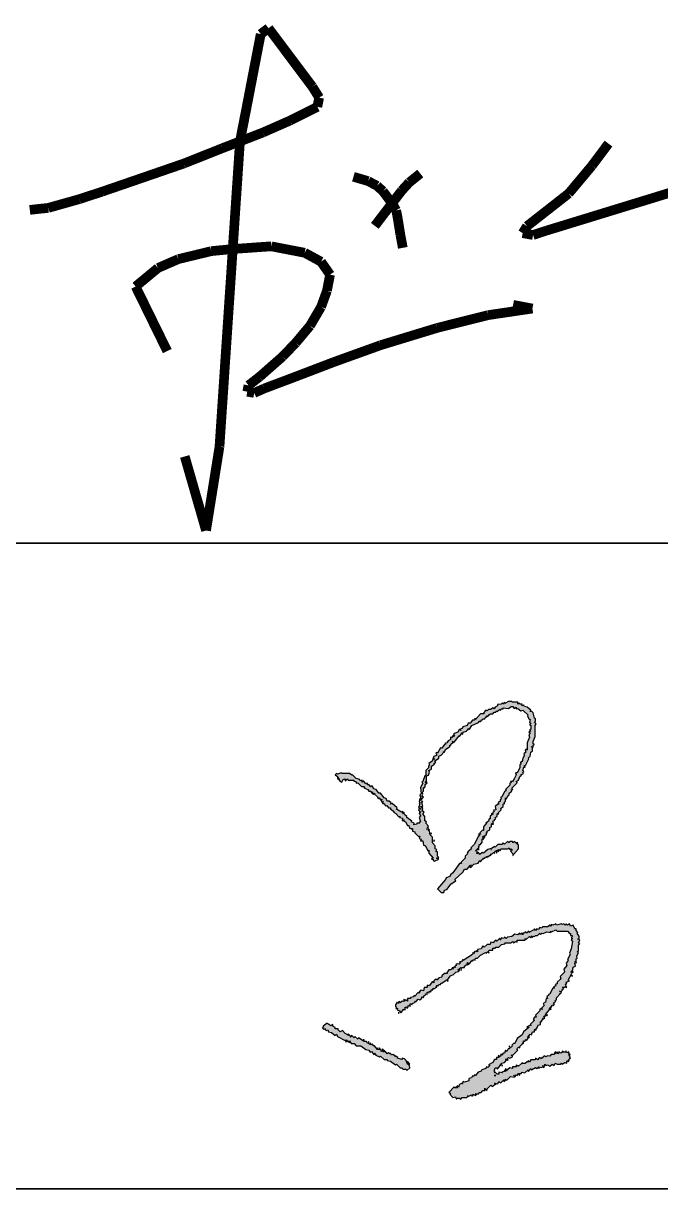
# Model space of a CAD drawing. Header units: millimetres. Extents: x 708158 to 1984082, y -168213 to -53.
# Drawn here: x 955989 to 956879, y -91950 to -90325 of the extents above; entities that cross this region are included whole.
import ezdxf

# ---------------------------------------------------------------- set-up
doc = ezdxf.new("R2010")
doc.units = ezdxf.units.MM
doc.header["$LTSCALE"] = 1000
doc.layers.get('0').update_dxf_attribs({"color": 8})
doc.layers.add('A-PUB_TITLE SIGNATURE', color=7, linetype='Continuous')
doc.layers.add('PUB_TEXT', color=7, linetype='Continuous')
doc.layers.add('图框', color=4, linetype='Continuous', lineweight=35)

# ---------------------------------------------------------------- blocks, each defined once
blk = doc.blocks.new('A$C59021D72')
at = {"linetype": 'Continuous'}
for points in [[(1012, 447.9), (1012, 449), (1012.6, 448.5), (1013.1, 450.2), (1015.4, 451.9), (1014.3, 452.4), (1016, 451.9), (1020.6, 457.6), (1021.1, 457), (1023, 459.8), (1022.8, 459.9), (1023.4, 460.4), (1023, 459.8), (1024, 459.3), (1024.5, 461), (1027.4, 462.1), (1028, 463.3), (1029.1, 463.3), (1029.1, 464.4), (1030.3, 463.8), (1032.5, 467.3), (1038.8, 470.1), (1039.9, 471.8), (1040.5, 470.7), (1041.7, 473), (1042.2, 472.4), (1042.8, 473.5), (1044.5, 473.5), (1045.6, 475.3), (1046.2, 474.7), (1046.2, 476.4), (1047.4, 475.8), (1048.5, 477.5), (1049.1, 477), (1049.6, 478.1), (1051.9, 478.1), (1053.1, 479.8), (1054.8, 479.8), (1055.3, 481), (1055.9, 480.4), (1058.2, 482.1), (1059.3, 481.5), (1059.9, 482.7), (1061.6, 482.7), (1061.6, 483.8), (1066.7, 483.2), (1069, 484.9), (1070.7, 484.9), (1071.9, 483.2), (1073.6, 484.4), (1073.6, 482.7), (1075.3, 483.2), (1078.2, 481), (1079.9, 481.5), (1085, 477), (1084.4, 476.4), (1085.6, 473.5), (1086.7, 473), (1086.1, 470.1), (1087.3, 469.6), (1086.1, 467.8), (1087.3, 467.3), (1087.3, 463.8), (1086.1, 463.3), (1087.3, 462.1), (1085.6, 461.6), (1086.7, 460.4), (1085.6, 458.7), (1086.1, 456.4), (1083.9, 451.3), (1083.9, 444.5), (1083.3, 445.6), (1082.1, 444.5), (1082.7, 442.7), (1081, 441), (1081.6, 439.9), (1079.9, 437), (1079.3, 433.6), (1078.7, 434.2), (1077.6, 433.1), (1078.2, 431.3), (1077, 430.8), (1077, 427.9), (1074.7, 423.4), (1073, 423.4), (1073.6, 421.6), (1071.9, 417.7), (1070.2, 415.4), (1068.5, 415.4), (1069, 414.2), (1067.9, 413.7), (1067.9, 412), (1063.9, 408), (1064.5, 406.8), (1062.8, 405.7), (1060.5, 401.1), (1059.3, 400.6), (1059.9, 398.8), (1058.8, 398.3), (1058.8, 396.6), (1057.1, 396), (1057.6, 394.3), (1056.5, 394.3), (1054.2, 392), (1054.8, 389.1), (1052.5, 388.6), (1053.1, 387.4), (1051.9, 386.9), (1051.9, 384.6), (1050.8, 385.7), (1050.8, 384), (1049.6, 383.4), (1049.6, 380.6), (1048.5, 380.6), (1047.9, 378.3), (1045.6, 376.6), (1046.2, 375.5), (1045.1, 375.5), (1043.4, 373.2), (1043.4, 369.8), (1042.8, 370.3), (1039.9, 367.5), (1040.5, 366.3), (1038.8, 366.3), (1039.9, 365.2), (1038.2, 364.1), (1034.8, 357.2), (1031.4, 353.8), (1032, 352.7), (1029.1, 350.4), (1028, 348.7), (1028.5, 348.1), (1026.3, 345.8), (1026.3, 344.1), (1022.3, 340.1), (1022.8, 339), (1021.1, 339), (1014.9, 330.4), (1012.6, 328.7), (1012, 327), (1008.6, 325.8), (1008, 324.1), (1000.6, 315.6), (1004, 312.2), (1006.3, 312.2), (1006.9, 314.4), (1009.2, 315), (1013.1, 320.1), (1017.7, 323), (1016.6, 324.1), (1024, 331), (1025.7, 333.8), (1028, 333.8), (1030.8, 337.3), (1032, 337.8), (1030.3, 336.1), (1031.4, 335.5), (1034.2, 338.4), (1038.2, 339.5), (1039.9, 341.8), (1040.5, 340.7), (1041.7, 342.4), (1043.4, 343), (1042.8, 344.1), (1044.5, 344.1), (1045.6, 345.2), (1046.8, 344.7), (1046.8, 345.8), (1047.4, 345.2), (1049.1, 346.9), (1050.2, 346.4), (1050.2, 348.1), (1050.8, 347.5), (1052.5, 349.2), (1053.6, 348.7), (1054.2, 350.4), (1057.6, 352.1), (1058.8, 350.9), (1059.3, 352.7), (1066.2, 352.7), (1067.3, 353.8), (1067.9, 352.1), (1069, 352.7), (1070.2, 351.5), (1069, 351.5), (1068.5, 350.4), (1071.3, 347.5), (1075.9, 352.7), (1075.9, 356.1), (1071.9, 359.5), (1070.7, 358.4), (1070.2, 359.5), (1067.9, 359.5), (1067.3, 358.4), (1065.6, 359.5), (1062.8, 357.2), (1061.6, 358.4), (1060.5, 356.6), (1056.5, 356.6), (1054.2, 354.4), (1053.6, 354.9), (1051.3, 353.2), (1047.4, 352.1), (1043.4, 348.7), (1042.2, 349.2), (1039.9, 347.5), (1038.8, 349.2), (1037.1, 348.1), (1037.7, 350.4), (1036, 350.9), (1039.4, 354.4), (1038.2, 354.9), (1039.4, 354.9), (1039.4, 356.6), (1040.5, 356.6), (1042.2, 358.9), (1042.2, 361.8), (1044.5, 363.5), (1044.1, 364.2), (1043.7, 364.5), (1042.2, 363.5), (1043.4, 364.6), (1043.7, 364.5), (1043.9, 364.6), (1044.1, 364.2), (1044.5, 364.1), (1045.1, 365.8), (1046.2, 365.8), (1046.2, 368), (1046.8, 367.5), (1046.8, 369.2), (1049.1, 370.3), (1049.1, 372.6), (1050.8, 373.2), (1050.8, 376), (1052.5, 377.2), (1051.9, 378.3), (1053.6, 378.9), (1053.6, 380), (1054.8, 380.6), (1054.2, 381.7), (1055.9, 382.9), (1055.9, 385.2), (1057.6, 385.2), (1057.1, 386.3), (1059.9, 389.1), (1059.3, 390.3), (1061.6, 392), (1061.6, 394.3), (1063.3, 394.8), (1062.2, 395.4), (1063.9, 397.1), (1063.9, 400), (1064.5, 398.8), (1066.2, 402.3), (1067.3, 402.8), (1067.3, 404.5), (1069.6, 406.3), (1069, 407.4), (1070.7, 408), (1069.6, 409.1), (1074.2, 413.7), (1074.7, 414.8), (1073.6, 415.4), (1075.9, 416.5), (1077, 419.9), (1078.7, 421.1), (1078.2, 421.6), (1080.4, 422.8), (1079.9, 423.9), (1081, 424.5), (1079.9, 425.6), (1081, 428.5), (1082.1, 428.5), (1081, 429.6), (1082.7, 430.8), (1085.6, 436.5), (1085, 437), (1086.7, 438.8), (1087.3, 442.7), (1089, 443.9), (1089, 446.7), (1087.8, 447.9), (1089.6, 447.3), (1089.6, 449), (1090.7, 449.6), (1089.6, 450.2), (1089.6, 452.4), (1091.3, 457), (1091.3, 467.3), (1092.4, 469), (1090.7, 470.7), (1091.8, 471.3), (1091.8, 473.5), (1090.7, 474.1), (1089.6, 479.2), (1088.4, 480.4), (1086.7, 480.4), (1087.3, 481.5), (1083.9, 484.4), (1081.6, 484.9), (1081, 486.1), (1079.3, 485.5), (1079.3, 487.2), (1077, 487.2), (1076.4, 488.4), (1075.3, 487.2), (1075.3, 488.9), (1070.2, 488.9), (1069.6, 489.5), (1066.7, 489.5), (1063.3, 487.8), (1062.8, 488.9), (1061.6, 487.2), (1061, 488.4), (1059.9, 487.2), (1056.5, 486.7), (1056.5, 485.5), (1054.2, 484.4), (1053.1, 482.7), (1051.9, 483.8), (1050.2, 482.1), (1047.9, 482.1), (1046.8, 481), (1045.6, 481.5), (1043.4, 479.2), (1043.9, 478.1), (1040.5, 478.1), (1036, 473), (1035.4, 474.1), (1034.8, 472.4), (1033.1, 472.4), (1030.8, 469.6), (1029.1, 469.6), (1028, 467.3), (1024, 466.1), (1023.4, 464.4), (1021.7, 463.8), (1022.3, 462.7), (1021.1, 463.8), (1019.4, 461), (1016, 459.9), (1015.4, 459.3), (1016.6, 458.1), (1015.4, 458.1), (1014.9, 457.6), (1013.7, 455.9), (1012.6, 456.4), (1012.6, 454.2), (1010.3, 453), (1009.2, 451.3), (1007.4, 450.7), (1008, 449.6), (1006.9, 449.6), (1004.6, 446.2), (1003.4, 446.7), (1000.6, 441.6), (999.5, 442.2), (998.9, 441.6), (1000, 439.9), (996.6, 438.2), (997.7, 435.9), (996.6, 437), (995.5, 434.2), (992.6, 431.9), (993.2, 430.8), (992, 429.6), (992, 427.9), (989.8, 425.6), (989.8, 421.6), (988.6, 420.5), (986.9, 415.4), (985.8, 414.8), (986.9, 413.7), (984.6, 409.7), (985.2, 404), (984.1, 402.8), (985.2, 398.3), (987.5, 400.6), (985.8, 401.7), (986.9, 403.4), (986.3, 405.1), (987.5, 406.3), (987.5, 409.7), (988.1, 409.1), (989.2, 410.2), (989.2, 412.5), (990.9, 414.2), (990.3, 415.4), (989.2, 414.2), (990.3, 415.9), (990.3, 420.5), (992, 421.1), (993.2, 423.9), (992.6, 425.6), (994.9, 426.8), (994.9, 429.6), (997.7, 431.3), (997.2, 431.9), (998.9, 433.1), (997.7, 434.2), (1001.7, 437), (1001.7, 438.8), (1004, 439.9), (1006.3, 442.7), (1005.7, 443.3), (1006.9, 442.7), (1008, 445)], [(984.1, 364.6), (983.5, 362.3), (985.2, 361.8), (984.6, 360.1), (986.9, 360.1), (987.5, 356.1), (989.2, 355.5), (991.5, 350.9), (992.6, 351.5), (992.6, 348.7), (996.6, 344.1), (996.6, 341.8), (997.7, 341.2), (1001.7, 343), (999.5, 344.1), (1001.7, 344.7), (1000.6, 345.8), (1000.6, 349.8), (998.9, 350.4), (1000, 352.1), (998.3, 352.7), (998.3, 355.5), (996, 358.4), (996, 363.5), (993.8, 365.8), (993.2, 369.2), (992, 369.8), (992, 371.5), (990.9, 372.6), (992, 373.7), (989.8, 376.6), (990.3, 377.7), (988.6, 378.9), (988.6, 382.9), (986.1, 386.2), (986.9, 390.3), (983.6, 392.8), (982.9, 391.4), (985.2, 389.7), (983.5, 390.3), (982.9, 389.1), (984.6, 386.3), (983.5, 386.3), (984.6, 383.4), (983.5, 381.7), (985, 376.6), (981.2, 376.6), (981.2, 375.5), (978.4, 374.9), (978.9, 376.6), (976.1, 377.7), (976.6, 378.3), (972.1, 381.7), (972.1, 382.9), (969.8, 384.6), (969.2, 386.9), (968.3, 386.4), (968.7, 385.2), (967.6, 387.2), (967, 386.9), (962.4, 389.7), (963, 390.9), (958.4, 394.8), (956.7, 394.3), (957.3, 395.4), (955.5, 397.1), (953.8, 397.1), (952.7, 399.4), (951, 400), (947.6, 404.5), (945.9, 404.5), (943.6, 408), (941.3, 408.5), (939.6, 411.4), (938.4, 410.2), (936.7, 412.5), (935.6, 412), (935, 413.7), (933.9, 413.1), (931.6, 415.9), (930.5, 414.8), (930.5, 416.5), (928.7, 415.9), (928.2, 417.1), (924.8, 418.2), (921.3, 421.6), (920.8, 421.1), (918.5, 422.8), (911.6, 422.8), (911.1, 423.4), (907.6, 422.2), (906.5, 422.8), (905.4, 421.6), (907.6, 419.9), (907.6, 418.2), (908.8, 418.8), (908.1, 418.1), (908.4, 417.7), (909.4, 417.7), (908.8, 417.1), (909.9, 415.4), (911.6, 414.8), (912.8, 417.1), (914.5, 417.7), (914.5, 415.9), (916.8, 417.7), (917.3, 416.5), (923, 416.5), (922.5, 415.9), (924.2, 415.4), (925.3, 413.7), (926.5, 414.2), (929.9, 410.8), (932.2, 410.8), (932.2, 409.3), (932.4, 409.2), (933.3, 409.7), (932.7, 409.1), (935.6, 408), (936.7, 406.3), (938.4, 406.3), (939, 404.5), (940.2, 405.7), (940.2, 404), (940.7, 403.4), (941.9, 404.5), (941.9, 403.4), (944.7, 401.1), (945.3, 399.4), (946.4, 400), (947.6, 398.3), (948.7, 398.8), (948.1, 397.1), (949.3, 396), (949.3, 394.8), (951, 394.8), (952.1, 392.6), (953.3, 393.1), (955, 390.9), (956.7, 390.9), (956.7, 389.7), (960.1, 387.4), (959.5, 386.9), (961.8, 385.7), (964.1, 382.9), (965.8, 382.9), (965.2, 381.7), (969.2, 380.9), (969.2, 378.3), (970.9, 377.7), (972.7, 374.3), (973.8, 374.3), (974.4, 372), (977.2, 372), (977.2, 369.2), (979.5, 368.6), (979.5, 367.5), (982.9, 364.1)], [(1010.3, 231.8), (1012.6, 234.6), (1015.4, 235.8), (1017.7, 238), (1020, 238.6), (1020.6, 239.2), (1019.4, 240.3), (1022.3, 242.6), (1022.8, 241.5), (1023.4, 242.6), (1025.7, 242.6), (1025.7, 243.7), (1028, 245.4), (1028.1, 245.8), (1028, 246), (1028.2, 246.1), (1028.5, 247.2), (1030.3, 246), (1032.5, 248.9), (1033.1, 248.3), (1034.2, 250), (1035.4, 249.4), (1036, 251.1), (1037.7, 251.1), (1040.5, 254), (1045.1, 256.3), (1046.2, 255.7), (1046.8, 256.9), (1047.4, 256.3), (1048.5, 258.6), (1051.9, 258.6), (1051.9, 260.3), (1054.2, 260.3), (1054.8, 261.4), (1057.6, 261.4), (1059.9, 263.7), (1063.3, 264.3), (1063.9, 265.4), (1069, 265.4), (1070.2, 266.5), (1071.3, 265.4), (1073, 266.5), (1074.7, 266), (1074.7, 267.7), (1082.1, 267.7), (1082.1, 269.4), (1083.3, 268.8), (1086.1, 271.1), (1087.3, 270), (1088.4, 271.1), (1089, 270.5), (1089.6, 271.7), (1090.7, 271.1), (1091.8, 272.2), (1093.5, 272.2), (1095.3, 274), (1096.4, 273.4), (1097.5, 274.5), (1098.7, 274), (1102.1, 275.7), (1105.5, 275.1), (1105.5, 276.2), (1106.7, 275.7), (1110.7, 277.4), (1111.8, 276.2), (1121.5, 276.2), (1123.2, 274), (1124.3, 274), (1124.3, 272.2), (1125.5, 272.2), (1126.1, 271.1), (1124.9, 270), (1126.1, 269.4), (1124.9, 268.3), (1126.1, 266.5), (1124.9, 259.7), (1123.2, 255.7), (1123.8, 254.6), (1121.5, 250), (1122.1, 248.9), (1120.3, 246.6), (1120.9, 244.3), (1118.1, 240.9), (1118.6, 238), (1114.6, 234), (1115.2, 231.8), (1111.8, 228.9), (1111.8, 227.2), (1110.1, 226.6), (1110.7, 225.5), (1108.9, 224.9), (1108.4, 223.8), (1109.5, 223.2), (1107.8, 223.2), (1105, 218.1), (1103.8, 217.5), (1103.8, 216.4), (1102.1, 215.8), (1102.7, 213.5), (1101.5, 213.5), (1101, 210.1), (1098.7, 209), (1099.8, 207.2), (1097, 204.4), (1098.1, 203.8), (1095.8, 203.8), (1095.8, 202.1), (1091.8, 198.1), (1092.4, 196.4), (1090.7, 196.4), (1089.6, 194.1), (1090.7, 193.6), (1086.7, 189.6), (1087.1, 188.7), (1087.8, 189), (1087.3, 188.4), (1087.1, 188.7), (1085, 187.9), (1085.6, 186.7), (1080.4, 182.7), (1079.3, 179.9), (1074.7, 176.4), (1072.4, 171.9), (1071.3, 171.9), (1069.6, 170.2), (1070.2, 169.6), (1067.3, 166.8), (1066.2, 166.8), (1065, 164.5), (1063.9, 165.6), (1062.8, 162.8), (1061.6, 162.8), (1060.5, 161.1), (1059.3, 162.2), (1059.3, 160.5), (1057.1, 158.8), (1055.3, 158.8), (1055.3, 157.1), (1053.6, 157.1), (1051.9, 154.2), (1047.9, 151.9), (1049.1, 151.4), (1047.4, 149.6), (1046.2, 150.2), (1045.6, 148.5), (1041.7, 147.4), (1041.1, 146.2), (1038.2, 145.1), (1036, 142.2), (1034.8, 142.8), (1034.2, 141.1), (1033.1, 141.7), (1032, 140), (1029.7, 139.4), (1029.7, 137.1), (1025.7, 136), (1024.5, 136.5), (1023.4, 135.4), (1024, 134.2), (1022.8, 134.8), (1021.1, 133.7), (1020, 132), (1020.6, 131.4), (1018.8, 132.5), (1018.8, 130.3), (1018.3, 131.4), (1016.6, 130.3), (1016, 131.4), (1010.9, 126.3), (1012.6, 125.7), (1012, 124.6), (1014.9, 121.7), (1017.1, 122.3), (1018.3, 120), (1018.8, 121.1), (1021.1, 121.1), (1022.3, 120), (1023.4, 121.7), (1027.4, 121.7), (1029.1, 122.8), (1028.5, 123.4), (1029.7, 122.8), (1032, 124), (1032.5, 122.8), (1033.7, 123.4), (1033.7, 124.6), (1036, 123.4), (1037.1, 124.6), (1035.4, 125.1), (1038.8, 125.1), (1039.4, 126.3), (1041.1, 126.3), (1042.8, 128), (1044.5, 128), (1044.5, 130.3), (1045.6, 128.5), (1050.2, 133.1), (1051.3, 132), (1054.8, 134.2), (1053.6, 134.8), (1056.5, 134.2), (1057.6, 136.5), (1059.3, 135.4), (1062.2, 138.2), (1062.2, 136.5), (1063.9, 137.7), (1063.9, 138.8), (1065, 137.7), (1068.5, 141.1), (1071.9, 140.5), (1072.4, 141.1), (1071.3, 142.2), (1073, 141.1), (1073, 142.8), (1074.7, 142.2), (1075.9, 143.9), (1078.2, 143.9), (1079.3, 145.1), (1081.6, 144.5), (1085, 147.4), (1084.4, 146.8), (1085.6, 146.2), (1087.3, 148.5), (1087.8, 147.4), (1091.8, 149.6), (1093, 148.5), (1094.7, 150.2), (1097.5, 149.6), (1098.7, 150.8), (1098.1, 151.4), (1100.4, 150.8), (1100.4, 152.5), (1101.5, 151.4), (1102.7, 151.9), (1105, 150.8), (1107.2, 152.5), (1108.9, 151.4), (1110.1, 153.6), (1111.8, 152.5), (1115.2, 152.5), (1115.8, 153.6), (1116.9, 152.5), (1118.6, 154.2), (1120.9, 153.6), (1120.9, 155.3), (1123.2, 156.5), (1122.6, 157.6), (1123.2, 157.1), (1124.3, 158.2), (1123.2, 159.3), (1123.8, 160.5), (1122.6, 161.1), (1123.2, 162.8), (1120.3, 163.9), (1116.4, 163.9), (1115.2, 162.8), (1113.5, 163.3), (1112.4, 162.2), (1112.4, 163.3), (1111.2, 163.3), (1110.7, 162.2), (1109.5, 163.3), (1108.9, 161.6), (1106.1, 161.6), (1105, 159.9), (1103.2, 160.5), (1101, 159.3), (1099.8, 160.5), (1098.1, 158.8), (1098.7, 158.2), (1097.5, 158.8), (1097, 157.6), (1095.3, 158.8), (1093.5, 156.5), (1091.8, 158.2), (1091.3, 156.5), (1087.3, 156.5), (1086.1, 154.8), (1083.9, 154.8), (1082.1, 153.1), (1078.7, 153.1), (1075.9, 150.8), (1075.3, 151.4), (1073.6, 150.2), (1070.2, 150.2), (1070.2, 148.5), (1067.9, 149.1), (1063.9, 145.7), (1063.3, 147.4), (1062.2, 145.7), (1060.5, 145.1), (1061, 144.5), (1057.6, 145.1), (1057.6, 143.4), (1055.9, 143.4), (1054.2, 145.1), (1053.6, 144.5), (1054.2, 145.7), (1053.1, 146.2), (1054.2, 149.1), (1057.1, 149.1), (1060.5, 153.6), (1062.8, 154.2), (1065, 156.5), (1063.9, 157.1), (1065, 157.1), (1066.7, 158.8), (1067.9, 158.2), (1070.2, 159.3), (1070.2, 160.5), (1069, 161.1), (1070.7, 161.1), (1075.3, 165.6), (1074.2, 166.8), (1075.9, 168.5), (1077, 167.9), (1077, 169), (1079.9, 171.9), (1079.3, 172.5), (1080.4, 171.9), (1080.4, 174.2), (1081.6, 173.6), (1082.7, 175.9), (1083.3, 174.7), (1085, 176.4), (1084.4, 177.6), (1086.7, 180.4), (1087.8, 179.9), (1089, 182.7), (1090.7, 182.7), (1090.7, 184.4), (1093, 186.1), (1094.1, 189), (1096.4, 189.6), (1096.4, 192.4), (1097, 191.8), (1098.7, 194.7), (1098.1, 195.3), (1099.2, 194.7), (1100.4, 195.8), (1099.8, 197), (1099.2, 196.4), (1099.8, 197.5), (1101.5, 197.5), (1101, 198.7), (1104.4, 202.7), (1105, 205), (1106.1, 205.5), (1105.5, 206.1), (1106.7, 205.5), (1107.2, 207.8), (1108.4, 207.2), (1109.5, 208.4), (1108.4, 209.5), (1110.7, 210.7), (1110.1, 211.8), (1111.2, 212.4), (1111.2, 214.1), (1114.6, 218.1), (1115.8, 219.2), (1114.1, 220.4), (1115.2, 219.8), (1116.9, 221.5), (1116.4, 222.1), (1118.1, 222.6), (1116.9, 224.3), (1119.2, 224.3), (1120.3, 226.1), (1119.2, 226.6), (1120.9, 227.8), (1120.3, 228.9), (1123.2, 230), (1122.1, 230.6), (1125.5, 236.9), (1124.9, 238), (1125.5, 239.7), (1126.1, 238.6), (1126.6, 242.6), (1128.9, 243.7), (1128.3, 246.6), (1130, 247.2), (1128.3, 247.7), (1129.5, 248.3), (1129.5, 250.6), (1130.6, 251.1), (1130, 252.9), (1131.8, 256.3), (1130.6, 256.9), (1131.8, 258), (1131.8, 263.1), (1132.9, 264.8), (1131.8, 265.4), (1132.9, 268.3), (1131.2, 268.8), (1132.3, 269.4), (1132.3, 271.7), (1130.6, 274), (1131.2, 275.1), (1129.5, 276.8), (1129.5, 278.5), (1128.3, 278.5), (1126.6, 281.9), (1124.3, 280.8), (1123.2, 283.1), (1121.5, 281.9), (1120.3, 283.1), (1119.2, 281.9), (1118.1, 283.1), (1116.4, 282.5), (1115.8, 283.1), (1111.2, 281.9), (1110.7, 283.1), (1107.8, 281.9), (1106.7, 282.5), (1106, 281.4), (1106.1, 281.4), (1105.5, 280.8), (1106, 281.4), (1105, 281.9), (1103.2, 280.2), (1098.1, 280.2), (1097.5, 279.1), (1095.8, 279.7), (1094.1, 277.9), (1093, 278.5), (1091.8, 276.8), (1090.7, 278.5), (1090.1, 277.4), (1085.6, 275.1), (1086.1, 275.7), (1085, 276.2), (1083.9, 274.5), (1082.1, 275.7), (1081.6, 274.5), (1079.9, 274.5), (1079.9, 272.8), (1079.3, 274), (1078.2, 274), (1077.6, 272.8), (1077, 274.5), (1075.3, 272.8), (1072.4, 273.4), (1069.6, 271.1), (1065.6, 270.5), (1064.5, 269.4), (1062.8, 270.5), (1062.2, 269.4), (1059.9, 270), (1059.3, 268.8), (1058.2, 269.4), (1055.3, 266.5), (1054.8, 268.3), (1052.5, 266), (1053.1, 265.4), (1050.2, 266), (1049.6, 263.7), (1046.8, 263.7), (1043.9, 261.4), (1042.8, 262.6), (1041.1, 259.7), (1037.7, 259.1), (1037.7, 256.9), (1036.5, 258), (1036, 256.9), (1034.8, 257.4), (1034.2, 255.1), (1033.7, 256.3), (1033.1, 254.6), (1024.5, 248.9), (1024, 250), (1022.8, 247.7), (1021.1, 247.7), (1021.7, 246.6), (1020.6, 245.4), (1018.8, 246), (1017.7, 244.9), (1018.3, 244.3), (1016.6, 243.7), (1017.1, 242.6), (1016, 243.2), (1015.4, 242), (1014.3, 242), (1015.4, 240.9), (1013.7, 241.5), (1013.1, 240.3), (1010.9, 240.3), (1009.2, 237.5), (1009.7, 236.9), (1006.9, 236.9), (1004.6, 234.6), (1004.6, 233.5), (1001.7, 232.9), (1001.2, 231.2), (1000.6, 231.8), (999.5, 230.6), (998.9, 231.8), (997.2, 230), (997.2, 228.3), (996, 229.5), (992.6, 225.5), (990.9, 226.1), (990.9, 223.8), (988.1, 223.8), (987.5, 220.9), (985.2, 221.5), (984.1, 220.4), (984.6, 219.8), (983.5, 219.8), (983.5, 218.6), (982.4, 219.2), (979.5, 215.8), (978.4, 216.4), (978.4, 215.2), (975.5, 214.7), (975.5, 213.5), (972.7, 213.5), (972.7, 211.2), (971.5, 212.4), (969.2, 210.7), (967.5, 211.2), (965.8, 209.5), (965.2, 210.7), (964.1, 210.1), (964.1, 209), (963, 210.1), (961.3, 207.8), (961.3, 206.1), (962.4, 205), (961.8, 204.4), (963.5, 204.4), (963, 203.2), (965.2, 202.1), (966.4, 200.4), (968.7, 202.7), (968.7, 203.8), (970.4, 203.2), (970.4, 205.5), (973.2, 205.5), (973.2, 207.2), (974.4, 206.7), (975.5, 209), (976.6, 207.8), (977.2, 209), (980.1, 210.1), (979.5, 211.2), (980.6, 210.7), (982.4, 212.9), (984.1, 212.4), (985.8, 214.1), (985.8, 215.2), (987.5, 214.7), (988.1, 216.4), (989.8, 216.9), (989.2, 218.1), (990.9, 217.5), (990.9, 219.2), (992, 219.8), (992.6, 218.6), (993.2, 220.4), (994.3, 219.8), (994.9, 222.1), (996, 221.5), (996.6, 223.2), (997.2, 222.6), (1000, 224.3), (1000, 226.1), (1001.2, 225.5), (1001.7, 226.6), (1003.4, 226.6), (1004, 228.3), (1004.6, 227.8)], [(948.1, 166.2), (944.7, 166.2), (941.9, 169.6), (940.7, 169.6), (940.2, 171.3), (938.4, 170.7), (935, 172.5), (934.5, 173.6), (932.2, 173.6), (927, 177), (926.5, 175.9), (923.6, 178.2), (923, 177), (920.8, 179.3), (919.6, 178.7), (917.1, 179.9), (916.8, 179.9), (916.9, 180), (914.5, 181), (912.2, 183.9), (909.9, 182.7), (908.2, 184.4), (908.2, 185.6), (905.4, 185.6), (905.4, 186.7), (903.1, 187.9), (903.1, 189.6), (901.4, 188.4), (898.5, 190.1), (898, 190.7), (894, 187.9), (894.5, 186.7), (894, 187.3), (893.4, 186.1), (895.1, 185), (896.2, 185.6), (895.7, 185), (896.8, 183.9), (898.5, 184.4), (899.1, 182.7), (901.9, 182.1), (905.4, 179.3), (906.5, 180.4), (907.6, 178.2), (914.5, 174.7), (915.6, 175.3), (916.8, 173.6), (918.5, 174.2), (920.2, 171.9), (923, 171.9), (924.8, 169.6), (929.3, 169.6), (933.9, 166.2), (936.7, 165.6), (937.9, 163.9), (939, 164.5), (941.3, 161.6), (942.3, 162.1), (941.9, 162.8), (942.4, 162.2), (942.3, 162.1), (943, 161.1), (946.4, 159.3), (947.6, 159.9), (951, 157.1), (953.8, 157.1), (953.8, 155.9), (956.7, 155.3), (961.3, 151.9), (962.4, 152.5), (965.8, 149.1), (967.5, 149.1), (968.1, 147.9), (971.5, 147.9), (972.1, 146.8), (974.9, 149.1), (974.4, 151.4), (972.7, 152.5), (971.5, 155.9), (969.8, 157.6), (967.5, 158.2), (967.5, 157.1), (963, 158.2), (963.5, 158.8), (961.8, 159.9), (960.7, 159.3), (961.3, 159.9), (959, 161.6), (957.8, 161.1), (956.7, 162.8), (956.1, 162.2), (955, 163.3), (953.8, 162.2), (952.1, 164.5), (949.8, 163.9), (949.3, 165), (948.1, 164.5)]]:
    blk.add_hatch(color=256, dxfattribs=at).paths.add_polyline_path(points)
at = {"linetype": 'Continuous', "elevation": 0}
for points in [[(1070.2, 488.9), (1069.6, 489.5), (1066.7, 489.5), (1063.3, 487.8), (1062.8, 488.9), (1061.6, 487.2), (1061, 488.4), (1059.9, 487.2), (1056.5, 486.7), (1056.5, 485.5), (1054.2, 484.4), (1053.1, 482.7), (1051.9, 483.8), (1050.2, 482.1), (1047.9, 482.1), (1046.8, 481), (1045.6, 481.5), (1043.4, 479.2), (1043.9, 478.1), (1040.5, 478.1), (1036, 473), (1035.4, 474.1), (1034.8, 472.4), (1033.1, 472.4), (1030.8, 469.6), (1029.1, 469.6), (1028, 467.3), (1024, 466.1), (1023.4, 464.4), (1021.7, 463.8), (1022.3, 462.7), (1021.1, 463.8), (1019.4, 461), (1016, 459.9), (1015.4, 459.3), (1016.6, 458.1), (1015.4, 458.1), (1014.9, 457.6), (1016, 457), (1014.9, 457.6), (1013.7, 455.9), (1012.6, 456.4), (1012.6, 454.2), (1010.3, 453), (1009.2, 451.3), (1007.4, 450.7), (1008, 449.6), (1006.9, 449.6), (1004.6, 446.2), (1003.4, 446.7), (1000.6, 441.6), (999.5, 442.2), (998.9, 441.6), (1000, 439.9), (996.6, 438.2), (997.7, 435.9), (996.6, 437), (995.5, 434.2), (992.6, 431.9), (993.2, 430.8), (992, 429.6), (992, 427.9), (989.8, 425.6), (989.8, 421.6), (988.6, 420.5), (986.9, 415.4), (985.8, 414.8), (986.9, 413.7), (984.6, 409.7), (985.2, 404), (984.1, 402.8), (985.2, 398.3), (987.5, 400.6), (985.8, 401.7), (986.9, 403.4), (986.3, 405.1), (987.5, 406.3), (987.5, 409.7), (988.1, 409.1), (989.2, 410.2), (989.2, 412.5), (990.9, 414.2), (990.3, 415.4), (989.2, 414.2), (990.3, 415.9), (990.3, 420.5), (992, 421.1), (993.2, 423.9), (992.6, 425.6), (994.9, 426.8), (994.9, 429.6), (997.7, 431.3), (997.2, 431.9), (998.9, 433.1), (997.7, 434.2), (1001.7, 437), (1001.7, 438.8), (1004, 439.9), (1006.3, 442.7), (1005.7, 443.3), (1006.9, 442.7), (1008, 445), (1012, 447.9), (1012, 449), (1012.6, 448.5), (1013.1, 450.2), (1015.4, 451.9), (1014.3, 452.4), (1016, 451.9), (1020.6, 457.6), (1021.1, 457), (1023.4, 460.4), (1022.8, 459.9), (1024, 459.3), (1024.5, 461), (1027.4, 462.1), (1028, 463.3), (1029.1, 463.3), (1029.1, 464.4), (1030.3, 463.8), (1032.5, 467.3), (1038.8, 470.1), (1039.9, 471.8), (1040.5, 470.7), (1041.7, 473), (1042.2, 472.4), (1042.8, 473.5), (1044.5, 473.5), (1045.6, 475.3), (1046.2, 474.7), (1046.2, 476.4), (1047.4, 475.8), (1048.5, 477.5), (1049.1, 477), (1049.6, 478.1), (1051.9, 478.1), (1053.1, 479.8), (1054.8, 479.8), (1055.3, 481), (1055.9, 480.4), (1058.2, 482.1), (1059.3, 481.5), (1059.9, 482.7), (1061.6, 482.7), (1061.6, 483.8), (1066.7, 483.2), (1069, 484.9), (1070.7, 484.9), (1071.9, 483.2), (1073.6, 484.4), (1073.6, 482.7), (1075.3, 483.2), (1078.2, 481), (1079.9, 481.5), (1085, 477), (1084.4, 476.4), (1085.6, 473.5), (1086.7, 473), (1086.1, 470.1), (1087.3, 469.6), (1086.1, 467.8), (1087.3, 467.3), (1087.3, 463.8), (1086.1, 463.3), (1087.3, 462.1), (1085.6, 461.6), (1086.7, 460.4), (1085.6, 458.7), (1086.1, 456.4), (1083.9, 451.3), (1083.9, 444.5), (1083.3, 445.6), (1082.1, 444.5), (1082.7, 442.7), (1081, 441), (1081.6, 439.9), (1079.9, 437), (1079.3, 433.6), (1078.7, 434.2), (1077.6, 433.1), (1078.2, 431.3), (1077, 430.8), (1077, 427.9), (1074.7, 423.4), (1073, 423.4), (1073.6, 421.6), (1071.9, 417.7), (1070.2, 415.4), (1068.5, 415.4), (1069, 414.2), (1067.9, 413.7), (1067.9, 412), (1063.9, 408), (1064.5, 406.8), (1062.8, 405.7), (1060.5, 401.1), (1059.3, 400.6), (1059.9, 398.8), (1058.8, 398.3), (1058.8, 396.6), (1057.1, 396), (1057.6, 394.3), (1056.5, 394.3), (1054.2, 392), (1054.8, 389.1), (1052.5, 388.6), (1053.1, 387.4), (1051.9, 386.9), (1051.9, 384.6), (1050.8, 385.7), (1050.8, 384), (1049.6, 383.4), (1049.6, 380.6), (1048.5, 380.6), (1047.9, 378.3), (1045.6, 376.6), (1046.2, 375.5), (1045.1, 375.5), (1043.4, 373.2), (1043.4, 369.8), (1042.8, 370.3), (1039.9, 367.5), (1040.5, 366.3), (1038.8, 366.3), (1039.9, 365.2), (1038.2, 364.1), (1034.8, 357.2), (1031.4, 353.8), (1032, 352.7), (1029.1, 350.4), (1028, 348.7), (1028.5, 348.1), (1026.3, 345.8), (1026.3, 344.1), (1022.3, 340.1), (1022.8, 339), (1021.1, 339), (1014.9, 330.4), (1012.6, 328.7), (1012, 327), (1008.6, 325.8), (1008, 324.1), (1000.6, 315.6), (1004, 312.2), (1006.3, 312.2), (1006.9, 314.4), (1009.2, 315), (1013.1, 320.1), (1017.7, 323), (1016.6, 324.1), (1024, 331), (1025.7, 333.8), (1028, 333.8), (1030.8, 337.3), (1032, 337.8), (1030.3, 336.1), (1031.4, 335.5), (1034.2, 338.4), (1038.2, 339.5), (1039.9, 341.8), (1040.5, 340.7), (1041.7, 342.4), (1043.4, 343), (1042.8, 344.1), (1044.5, 344.1), (1045.6, 345.2), (1046.8, 344.7), (1046.8, 345.8), (1047.4, 345.2), (1049.1, 346.9), (1050.2, 346.4), (1050.2, 348.1), (1050.8, 347.5), (1052.5, 349.2), (1053.6, 348.7), (1054.2, 350.4), (1057.6, 352.1), (1058.8, 350.9), (1059.3, 352.7), (1066.2, 352.7), (1067.3, 353.8), (1067.9, 352.1), (1069, 352.7), (1070.2, 351.5), (1069, 351.5), (1068.5, 350.4), (1071.3, 347.5), (1075.9, 352.7), (1075.9, 356.1), (1071.9, 359.5), (1070.7, 358.4), (1070.2, 359.5), (1067.9, 359.5), (1067.3, 358.4), (1065.6, 359.5), (1062.8, 357.2), (1061.6, 358.4), (1060.5, 356.6), (1056.5, 356.6), (1054.2, 354.4), (1053.6, 354.9), (1051.3, 353.2), (1047.4, 352.1), (1043.4, 348.7), (1042.2, 349.2), (1039.9, 347.5), (1038.8, 349.2), (1037.1, 348.1), (1037.7, 350.4), (1036, 350.9), (1039.4, 354.4), (1038.2, 354.9), (1039.4, 354.9), (1039.4, 356.6), (1040.5, 356.6), (1042.2, 358.9), (1042.2, 361.8), (1044.5, 363.5), (1043.9, 364.6), (1042.2, 363.5), (1043.4, 364.6), (1044.5, 364.1), (1045.1, 365.8), (1046.2, 365.8), (1046.2, 368), (1046.8, 367.5), (1046.8, 369.2), (1049.1, 370.3), (1049.1, 372.6), (1050.8, 373.2), (1050.8, 376), (1052.5, 377.2), (1051.9, 378.3), (1053.6, 378.9), (1053.6, 380), (1054.8, 380.6), (1054.2, 381.7), (1055.9, 382.9), (1055.9, 385.2), (1057.6, 385.2), (1057.1, 386.3), (1059.9, 389.1), (1059.3, 390.3), (1061.6, 392), (1061.6, 394.3), (1063.3, 394.8), (1062.2, 395.4), (1063.9, 397.1), (1063.9, 400), (1064.5, 398.8), (1066.2, 402.3), (1067.3, 402.8), (1067.3, 404.5), (1069.6, 406.3), (1069, 407.4), (1070.7, 408), (1069.6, 409.1), (1074.2, 413.7), (1074.7, 414.8), (1073.6, 415.4), (1075.9, 416.5), (1077, 419.9), (1078.7, 421.1), (1078.2, 421.6), (1080.4, 422.8), (1079.9, 423.9), (1081, 424.5), (1079.9, 425.6), (1081, 428.5), (1082.1, 428.5), (1081, 429.6), (1082.7, 430.8), (1085.6, 436.5), (1085, 437), (1086.7, 438.8), (1087.3, 442.7), (1089, 443.9), (1089, 446.7), (1087.8, 447.9), (1089.6, 447.3), (1089.6, 449), (1090.7, 449.6), (1089.6, 450.2), (1089.6, 452.4), (1091.3, 457), (1091.3, 467.3), (1092.4, 469), (1090.7, 470.7), (1091.8, 471.3), (1091.8, 473.5), (1090.7, 474.1), (1089.6, 479.2), (1088.4, 480.4), (1086.7, 480.4), (1087.3, 481.5), (1083.9, 484.4), (1081.6, 484.9), (1081, 486.1), (1079.3, 485.5), (1079.3, 487.2), (1077, 487.2), (1076.4, 488.4), (1075.3, 487.2), (1075.3, 488.9), (1070.2, 488.9)], [(911.6, 422.8), (911.1, 423.4), (907.6, 422.2), (906.5, 422.8), (905.4, 421.6), (907.6, 419.9), (907.6, 418.2), (908.8, 418.8), (907.6, 417.7), (909.4, 417.7), (908.8, 417.1), (909.9, 415.4), (911.6, 414.8), (912.8, 417.1), (914.5, 417.7), (914.5, 415.9), (916.8, 417.7), (917.3, 416.5), (923, 416.5), (922.5, 415.9), (924.2, 415.4), (925.3, 413.7), (926.5, 414.2), (929.9, 410.8), (932.2, 410.8), (932.2, 409.1), (933.3, 409.7), (932.7, 409.1), (935.6, 408), (936.7, 406.3), (938.4, 406.3), (939, 404.5), (940.2, 405.7), (940.2, 404), (940.7, 403.4), (941.9, 404.5), (941.9, 403.4), (944.7, 401.1), (945.3, 399.4), (946.4, 400), (947.6, 398.3), (948.7, 398.8), (948.1, 397.1), (949.3, 396), (950.4, 396.6), (949.3, 396), (949.3, 394.8), (951, 394.8), (952.1, 392.6), (953.3, 393.1), (955, 390.9), (956.7, 390.9), (956.7, 389.7), (960.1, 387.4), (959.5, 386.9), (961.8, 385.7), (964.1, 382.9), (965.8, 382.9), (965.2, 381.7), (968.1, 381.2), (967.5, 379.5), (968.7, 378.9), (969.2, 380), (969.2, 378.3), (970.9, 377.7), (972.7, 374.3), (973.8, 374.3), (974.4, 372), (976.1, 372), (976.1, 370.9), (977.2, 371.5), (977.2, 369.2), (979.5, 368.6), (979.5, 367.5), (982.9, 364.1), (984.1, 364.6), (983.5, 362.3), (985.2, 361.8), (984.6, 360.1), (986.9, 360.1), (987.5, 356.1), (989.2, 355.5), (991.5, 350.9), (992.6, 351.5), (992.6, 348.7), (996.6, 344.1), (995.5, 344.1), (994.9, 343), (996.6, 343), (996.6, 341.8), (997.7, 341.2), (1001.7, 343), (999.5, 344.1), (1001.7, 344.7), (1000.6, 345.8), (1000.6, 349.8), (998.9, 350.4), (1000, 352.1), (998.3, 352.7), (998.3, 355.5), (996, 358.4), (996, 363.5), (993.8, 365.8), (993.2, 369.2), (992, 369.8), (992, 371.5), (990.9, 372.6), (992, 373.7), (989.8, 376.6), (990.3, 377.7), (988.6, 378.9), (988.6, 382.9), (986.9, 385.2), (988.1, 386.9), (986.9, 388), (986.3, 387.4), (986.9, 390.3), (984.6, 392), (986.9, 392), (985.8, 395.4), (986.9, 396.6), (985.2, 397.1), (984.1, 399.4), (983.5, 396.6), (984.6, 395.4), (983.5, 395.4), (984.1, 393.7), (982.9, 391.4), (985.2, 389.7), (983.5, 390.3), (982.9, 389.1), (984.6, 386.3), (983.5, 386.3), (984.6, 383.4), (983.5, 381.7), (984.6, 377.7), (983.5, 377.2), (984.1, 376.6), (981.2, 376.6), (981.2, 375.5), (978.4, 374.9), (978.9, 376.6), (976.1, 377.7), (976.6, 378.3), (972.1, 381.7), (972.1, 382.9), (969.8, 384.6), (969.2, 386.9), (968.1, 386.3), (968.7, 385.2), (968.1, 387.4), (967, 386.9), (962.4, 389.7), (963, 390.9), (958.4, 394.8), (956.7, 394.3), (957.3, 395.4), (955.5, 397.1), (953.8, 397.1), (952.7, 399.4), (951, 400), (947.6, 404.5), (945.9, 404.5), (943.6, 408), (941.3, 408.5), (939.6, 411.4), (938.4, 410.2), (936.7, 412.5), (935.6, 412), (935, 413.7), (933.9, 413.1), (931.6, 415.9), (930.5, 414.8), (930.5, 416.5), (928.7, 415.9), (928.2, 417.1), (924.8, 418.2), (921.3, 421.6), (920.8, 421.1), (918.5, 422.8), (911.6, 422.8)], [(990.3, 370.9), (990.9, 370.9), (990.3, 370.9)], [(993.2, 370.3), (992.6, 370.9), (992.6, 369.8), (993.2, 370.3)], [(1052.5, 375.5), (1051.3, 376), (1050.8, 375.5), (1052.5, 375.5)], [(994.9, 366.9), (994.3, 367.5), (994.3, 366.3), (994.9, 366.9)], [(997.7, 360.6), (997.2, 361.2), (997.2, 359.5), (997.7, 360.6)], [(1043.4, 361.8), (1042.8, 362.3), (1042.8, 361.2), (1043.4, 361.8)], [(1075.3, 358.4), (1074.7, 358.9), (1074.7, 357.8), (1075.3, 358.4)], [(1039.4, 352.1), (1038.2, 352.7), (1037.7, 352.1), (1039.4, 352.1)], [(1050.2, 352.1), (1050.8, 352.1), (1050.2, 352.1)], [(1055.9, 349.8), (1055.3, 350.4), (1055.3, 348.7), (1055.9, 349.8)], [(1057.6, 350.4), (1057.1, 350.9), (1057.1, 349.8), (1057.6, 350.4)], [(1071.3, 346.9), (1070.7, 347.5), (1070.7, 346.4), (1071.3, 346.9)], [(1116.4, 282.5), (1115.8, 283.1), (1111.2, 281.9), (1110.7, 283.1), (1107.8, 281.9), (1106.7, 282.5), (1105.5, 280.8), (1106.1, 281.4), (1105, 281.9), (1103.2, 280.2), (1098.1, 280.2), (1097.5, 279.1), (1095.8, 279.7), (1094.1, 277.9), (1093, 278.5), (1091.8, 276.8), (1090.7, 278.5), (1090.1, 277.4), (1085.6, 275.1), (1086.1, 275.7), (1085, 276.2), (1083.9, 274.5), (1082.1, 275.7), (1081.6, 274.5), (1079.9, 274.5), (1079.9, 272.8), (1079.3, 274), (1078.2, 274), (1077.6, 272.8), (1077, 274.5), (1075.3, 272.8), (1072.4, 273.4), (1069.6, 271.1), (1065.6, 270.5), (1064.5, 269.4), (1062.8, 270.5), (1062.2, 269.4), (1059.9, 270), (1058.8, 267.7), (1059.3, 268.8), (1058.2, 269.4), (1055.3, 266.5), (1054.8, 268.3), (1052.5, 266), (1053.1, 265.4), (1050.2, 266), (1049.6, 263.7), (1046.8, 263.7), (1043.9, 261.4), (1042.8, 262.6), (1041.1, 259.7), (1037.7, 259.1), (1037.7, 256.9), (1036.5, 258), (1036, 256.9), (1034.8, 257.4), (1034.2, 255.1), (1033.7, 256.3), (1033.1, 254.6), (1024.5, 248.9), (1024, 250), (1022.8, 247.7), (1021.1, 247.7), (1021.7, 246.6), (1020.6, 245.4), (1018.8, 246), (1017.7, 244.9), (1018.3, 244.3), (1016.6, 243.7), (1017.1, 242.6), (1016, 243.2), (1015.4, 242), (1014.3, 242), (1015.4, 240.9), (1013.7, 241.5), (1013.1, 240.3), (1010.9, 240.3), (1009.2, 237.5), (1009.7, 236.9), (1006.9, 236.9), (1004.6, 234.6), (1004.6, 233.5), (1001.7, 232.9), (1001.2, 231.2), (1000.6, 231.8), (999.5, 230.6), (998.9, 231.8), (997.2, 230), (997.2, 228.3), (996, 229.5), (992.6, 225.5), (990.9, 226.1), (990.9, 223.8), (988.1, 223.8), (987.5, 220.9), (985.2, 221.5), (984.1, 220.4), (984.6, 219.8), (983.5, 219.8), (983.5, 218.6), (982.4, 219.2), (979.5, 215.8), (978.4, 216.4), (978.4, 215.2), (975.5, 214.7), (975.5, 213.5), (972.7, 213.5), (972.7, 211.2), (971.5, 212.4), (969.2, 210.7), (967.5, 211.2), (965.8, 209.5), (965.2, 210.7), (964.1, 210.1), (964.1, 209), (963, 210.1), (961.3, 207.8), (961.3, 206.1), (962.4, 205), (961.8, 204.4), (963.5, 204.4), (963, 203.2), (965.2, 202.1), (966.4, 200.4), (968.7, 202.7), (968.7, 203.8), (970.4, 203.2), (970.4, 205.5), (973.2, 205.5), (973.2, 207.2), (974.4, 206.7), (975.5, 209), (976.6, 207.8), (977.2, 209), (980.1, 210.1), (979.5, 211.2), (980.6, 210.7), (982.4, 212.9), (984.1, 212.4), (985.8, 214.1), (985.8, 215.2), (987.5, 214.7), (988.1, 216.4), (989.8, 216.9), (989.2, 218.1), (990.9, 217.5), (990.9, 219.2), (992, 219.8), (992.6, 218.6), (993.2, 220.4), (994.3, 219.8), (994.9, 222.1), (996, 221.5), (996.6, 223.2), (997.2, 222.6), (1000, 224.3), (998.9, 224.9), (1000, 224.3), (1000, 226.1), (1001.2, 225.5), (1001.7, 226.6), (1003.4, 226.6), (1004, 228.3), (1004.6, 227.8), (1010.3, 231.8), (1012.6, 234.6), (1015.4, 235.8), (1017.7, 238), (1020, 238.6), (1020.6, 239.2), (1019.4, 240.3), (1022.3, 242.6), (1022.8, 241.5), (1023.4, 242.6), (1025.7, 242.6), (1025.7, 243.7), (1028, 245.4), (1028.5, 247.2), (1030.3, 246), (1032.5, 248.9), (1033.1, 248.3), (1034.2, 250), (1035.4, 249.4), (1036, 251.1), (1037.7, 251.1), (1040.5, 254), (1045.1, 256.3), (1046.2, 255.7), (1046.8, 256.9), (1047.4, 256.3), (1048.5, 258.6), (1051.9, 258.6), (1051.9, 260.3), (1054.2, 260.3), (1054.8, 261.4), (1057.6, 261.4), (1059.9, 263.7), (1063.3, 264.3), (1063.9, 265.4), (1069, 265.4), (1070.2, 266.5), (1071.3, 265.4), (1073, 266.5), (1074.7, 266), (1074.7, 267.7), (1082.1, 267.7), (1082.1, 269.4), (1083.3, 268.8), (1086.1, 271.1), (1087.3, 270), (1088.4, 271.1), (1087.8, 271.7), (1089, 270.5), (1089.6, 271.7), (1090.7, 271.1), (1091.8, 272.2), (1093.5, 272.2), (1095.8, 274.5), (1095.3, 274), (1096.4, 273.4), (1097.5, 274.5), (1098.7, 274), (1102.1, 275.7), (1105.5, 275.1), (1105.5, 276.2), (1106.7, 275.7), (1110.7, 277.4), (1111.8, 276.2), (1121.5, 276.2), (1123.2, 274), (1124.3, 274), (1124.3, 272.2), (1125.5, 272.2), (1126.1, 271.1), (1124.9, 270), (1126.1, 269.4), (1124.9, 268.3), (1126.1, 266.5), (1124.9, 259.7), (1123.2, 255.7), (1123.8, 254.6), (1121.5, 250), (1122.1, 248.9), (1120.3, 246.6), (1120.9, 244.3), (1118.1, 240.9), (1118.6, 238), (1114.6, 234), (1115.2, 231.8), (1111.8, 228.9), (1111.8, 227.2), (1110.1, 226.6), (1110.7, 225.5), (1108.9, 224.9), (1108.4, 223.8), (1109.5, 223.2), (1107.8, 223.2), (1105, 218.1), (1103.8, 217.5), (1103.8, 216.4), (1102.1, 215.8), (1102.7, 213.5), (1101.5, 213.5), (1101, 210.1), (1098.7, 209), (1099.8, 207.2), (1097, 204.4), (1098.1, 203.8), (1095.8, 203.8), (1095.8, 202.1), (1091.8, 198.1), (1092.4, 196.4), (1090.7, 196.4), (1089.6, 194.1), (1090.7, 193.6), (1086.7, 189.6), (1087.3, 188.4), (1087.8, 189), (1085, 187.9), (1085.6, 186.7), (1080.4, 182.7), (1079.3, 179.9), (1074.7, 176.4), (1072.4, 171.9), (1071.3, 171.9), (1069.6, 170.2), (1070.2, 169.6), (1067.3, 166.8), (1066.2, 166.8), (1065, 164.5), (1063.9, 165.6), (1062.8, 162.8), (1061.6, 162.8), (1060.5, 161.1), (1059.3, 162.2), (1059.3, 160.5), (1057.1, 158.8), (1055.3, 158.8), (1055.3, 157.1), (1053.6, 157.1), (1051.9, 154.2), (1047.9, 151.9), (1049.1, 151.4), (1047.4, 149.6), (1046.2, 150.2), (1045.6, 148.5), (1041.7, 147.4), (1041.1, 146.2), (1038.2, 145.1), (1036, 142.2), (1034.8, 142.8), (1034.2, 141.1), (1033.1, 141.7), (1032, 140), (1029.7, 139.4), (1029.7, 137.1), (1025.7, 136), (1024.5, 136.5), (1023.4, 135.4), (1024, 134.2), (1022.8, 134.8), (1021.1, 133.7), (1020, 132), (1020.6, 131.4), (1018.8, 132.5), (1018.8, 130.3), (1018.3, 131.4), (1016.6, 130.3), (1016, 131.4), (1010.9, 126.3), (1012.6, 125.7), (1012, 124.6), (1014.9, 121.7), (1017.1, 122.3), (1018.3, 120), (1018.8, 121.1), (1021.1, 121.1), (1022.3, 120), (1023.4, 121.7), (1027.4, 121.7), (1029.1, 122.8), (1028.5, 123.4), (1029.7, 122.8), (1032, 124), (1032.5, 122.8), (1033.7, 123.4), (1033.7, 124.6), (1036, 123.4), (1037.1, 124.6), (1035.4, 125.1), (1038.8, 125.1), (1039.4, 126.3), (1041.1, 126.3), (1042.8, 128), (1044.5, 128), (1044.5, 130.3), (1045.6, 128.5), (1050.2, 133.1), (1051.3, 132), (1054.8, 134.2), (1053.6, 134.8), (1056.5, 134.2), (1057.6, 136.5), (1059.3, 135.4), (1062.2, 138.2), (1062.2, 136.5), (1063.9, 137.7), (1063.9, 138.8), (1065, 137.7), (1068.5, 141.1), (1071.9, 140.5), (1072.4, 141.1), (1071.3, 142.2), (1073, 141.1), (1073, 142.8), (1074.7, 142.2), (1075.9, 143.9), (1078.2, 143.9), (1079.3, 145.1), (1081.6, 144.5), (1085, 147.4), (1084.4, 146.8), (1085.6, 146.2), (1087.3, 148.5), (1087.8, 147.4), (1091.8, 149.6), (1093, 148.5), (1094.7, 150.2), (1097.5, 149.6), (1098.7, 150.8), (1098.1, 151.4), (1100.4, 150.8), (1100.4, 152.5), (1101.5, 151.4), (1102.7, 151.9), (1105, 150.8), (1107.2, 152.5), (1108.9, 151.4), (1110.1, 153.6), (1111.8, 152.5), (1115.2, 152.5), (1115.8, 153.6), (1116.9, 152.5), (1118.6, 154.2), (1120.9, 153.6), (1120.9, 155.3), (1123.2, 156.5), (1122.6, 157.6), (1123.2, 157.1), (1124.3, 158.2), (1123.2, 159.3), (1123.8, 160.5), (1122.6, 161.1), (1123.2, 162.8), (1120.3, 163.9), (1116.4, 163.9), (1115.2, 162.8), (1113.5, 163.3), (1112.4, 162.2), (1112.4, 163.3), (1111.2, 163.3), (1110.7, 162.2), (1109.5, 163.3), (1108.9, 161.6), (1106.1, 161.6), (1105, 159.9), (1103.2, 160.5), (1101, 159.3), (1099.8, 160.5), (1098.1, 158.8), (1098.7, 158.2), (1097.5, 158.8), (1097, 157.6), (1095.3, 158.8), (1093.5, 156.5), (1091.8, 158.2), (1091.3, 156.5), (1087.3, 156.5), (1086.1, 154.8), (1083.9, 154.8), (1082.1, 153.1), (1078.7, 153.1), (1075.9, 150.8), (1075.3, 151.4), (1073.6, 150.2), (1070.2, 150.2), (1070.2, 148.5), (1067.9, 149.1), (1063.9, 145.7), (1063.3, 147.4), (1062.2, 145.7), (1060.5, 145.1), (1061, 144.5), (1057.6, 145.1), (1057.6, 143.4), (1055.9, 143.4), (1054.2, 145.1), (1053.6, 144.5), (1054.2, 145.7), (1053.1, 146.2), (1054.2, 149.1), (1057.1, 149.1), (1060.5, 153.6), (1062.8, 154.2), (1065, 156.5), (1063.9, 157.1), (1065, 157.1), (1066.7, 158.8), (1067.9, 158.2), (1070.2, 159.3), (1070.2, 160.5), (1069, 161.1), (1070.7, 161.1), (1075.3, 165.6), (1074.2, 166.8), (1075.9, 168.5), (1077, 167.9), (1077, 169), (1079.9, 171.9), (1079.3, 172.5), (1080.4, 171.9), (1080.4, 174.2), (1081.6, 173.6), (1082.7, 175.9), (1083.3, 174.7), (1085, 176.4), (1084.4, 177.6), (1086.7, 180.4), (1087.8, 179.9), (1089, 182.7), (1090.7, 182.7), (1090.7, 184.4), (1093, 186.1), (1094.1, 189), (1096.4, 189.6), (1096.4, 192.4), (1097, 191.8), (1098.7, 194.7), (1098.1, 195.3), (1099.2, 194.7), (1100.4, 195.8), (1099.8, 197), (1099.2, 196.4), (1099.8, 197.5), (1101.5, 197.5), (1101, 198.7), (1104.4, 202.7), (1105, 205), (1106.1, 205.5), (1105.5, 206.1), (1106.7, 205.5), (1107.2, 207.8), (1108.4, 207.2), (1109.5, 208.4), (1108.4, 209.5), (1110.7, 210.7), (1110.1, 211.8), (1111.2, 212.4), (1111.2, 214.1), (1114.6, 218.1), (1114.1, 218.6), (1114.6, 218.1), (1115.8, 219.2), (1114.1, 220.4), (1115.2, 219.8), (1116.9, 221.5), (1116.4, 222.1), (1118.1, 222.6), (1116.9, 224.3), (1119.2, 224.3), (1120.3, 226.1), (1119.2, 226.6), (1120.9, 227.8), (1120.3, 228.9), (1123.2, 230), (1122.1, 230.6), (1125.5, 236.9), (1124.9, 238), (1125.5, 239.7), (1126.1, 238.6), (1126.6, 242.6), (1128.9, 243.7), (1128.3, 246.6), (1130, 247.2), (1128.3, 247.7), (1129.5, 248.3), (1129.5, 250.6), (1130.6, 251.1), (1130, 252.9), (1131.8, 256.3), (1130.6, 256.9), (1131.8, 258), (1131.8, 263.1), (1132.9, 264.8), (1131.8, 265.4), (1132.9, 268.3), (1131.2, 268.8), (1132.3, 269.4), (1132.3, 271.7), (1130.6, 274), (1131.2, 275.1), (1129.5, 276.8), (1129.5, 278.5), (1128.3, 278.5), (1126.6, 281.9), (1124.3, 280.8), (1123.2, 283.1), (1121.5, 281.9), (1120.3, 283.1), (1119.2, 281.9), (1118.1, 283.1), (1116.4, 282.5)], [(1048.5, 256.3), (1047.9, 256.9), (1047.9, 255.7), (1048.5, 256.3)], [(1021.1, 240.3), (1020.6, 240.9), (1020.6, 239.7), (1021.1, 240.3)], [(1022.8, 240.3), (1022.3, 240.9), (1022.3, 239.7), (1022.8, 240.3)], [(1029.7, 245.4), (1029.1, 246.6), (1028, 246), (1028.5, 244.9), (1029.7, 245.4)], [(1126.6, 238), (1126.1, 238.6), (1126.1, 237.5), (1126.6, 238)], [(1010.3, 230), (1009.7, 230.6), (1009.7, 229.5), (1010.3, 230)], [(1126.1, 234.6), (1125.5, 235.2), (1125.5, 234), (1126.1, 234.6)], [(1120.9, 224.3), (1120.3, 224.9), (1120.3, 223.8), (1120.9, 224.3)], [(969.8, 212.4), (969.2, 212.9), (969.2, 211.8), (969.8, 212.4)], [(975.5, 206.7), (974.9, 207.2), (974.9, 206.1), (975.5, 206.7)], [(964.7, 200.4), (964.1, 201), (964.1, 199.8), (964.7, 200.4)], [(972.7, 205), (972.1, 205.5), (972.1, 204.4), (972.7, 205)], [(1102.7, 198.1), (1102.1, 198.7), (1102.1, 197.5), (1102.7, 198.1)], [(1106.1, 203.8), (1105.5, 204.4), (1105.5, 203.2), (1106.1, 203.8)], [(898.5, 190.1), (898, 190.7), (894, 187.9), (894.5, 186.7), (894, 187.3), (893.4, 186.1), (895.1, 185), (896.2, 185.6), (895.7, 185), (896.8, 183.9), (898.5, 184.4), (899.1, 182.7), (901.9, 182.1), (905.4, 179.3), (906.5, 180.4), (907.6, 178.2), (914.5, 174.7), (915.6, 175.3), (916.8, 173.6), (918.5, 174.2), (920.2, 171.9), (923, 171.9), (924.8, 169.6), (929.3, 169.6), (933.9, 166.2), (936.7, 165.6), (937.9, 163.9), (939, 164.5), (941.3, 161.6), (942.4, 162.2), (941.9, 162.8), (943, 161.1), (946.4, 159.3), (947.6, 159.9), (951, 157.1), (953.8, 157.1), (953.8, 155.9), (956.7, 155.3), (961.3, 151.9), (962.4, 152.5), (965.8, 149.1), (967.5, 149.1), (968.1, 147.9), (971.5, 147.9), (972.1, 146.8), (974.9, 149.1), (974.4, 151.4), (972.7, 152.5), (971.5, 155.9), (969.8, 157.6), (967.5, 158.2), (967.5, 157.1), (963, 158.2), (963.5, 158.8), (961.8, 159.9), (960.7, 159.3), (961.3, 159.9), (959, 161.6), (957.8, 161.1), (956.7, 162.8), (956.1, 162.2), (955, 163.3), (953.8, 162.2), (952.1, 164.5), (949.8, 163.9), (949.3, 165), (948.1, 164.5), (948.1, 166.2), (944.7, 166.2), (941.9, 169.6), (940.7, 169.6), (940.2, 171.3), (938.4, 170.7), (935, 172.5), (934.5, 173.6), (932.2, 173.6), (927, 177), (926.5, 175.9), (923.6, 178.2), (923, 177), (920.8, 179.3), (919.6, 178.7), (920.2, 177.6), (919.6, 178.7), (914.5, 181), (912.2, 183.9), (909.9, 182.7), (908.2, 184.4), (908.2, 185.6), (905.4, 185.6), (905.4, 186.7), (903.1, 187.9), (903.1, 189.6), (901.4, 188.4), (898.5, 190.1)], [(1084.4, 187.3), (1083.9, 187.9), (1083.9, 186.1), (1084.4, 187.3)], [(1092.4, 184.4), (1091.8, 185), (1091.8, 183.9), (1092.4, 184.4)], [(915.6, 173.6), (915.1, 174.7), (915.1, 173), (915.6, 173.6)], [(918.5, 179.9), (917.3, 180.4), (916.8, 179.9), (918.5, 179.9)], [(918.5, 173), (917.9, 173.6), (917.9, 172.5), (918.5, 173)], [(932.2, 175.3), (931.6, 175.9), (931.6, 174.7), (932.2, 175.3)], [(936.7, 173), (936.2, 173.6), (936.2, 172.5), (936.7, 173)], [(1086.1, 177.6), (1085.6, 178.2), (1085.6, 177), (1086.1, 177.6)], [(938.4, 171.9), (937.9, 172.5), (937.9, 171.3), (938.4, 171.9)], [(945.3, 167.3), (944.7, 167.9), (944.7, 166.2), (945.3, 167.3)], [(947, 167.3), (946.4, 167.9), (946.4, 166.8), (947, 167.3)], [(949.8, 166.2), (949.3, 166.8), (949.3, 165.6), (949.8, 166.2)], [(951.6, 165), (950.4, 165.6), (949.8, 165), (951.6, 165)], [(1067.9, 169), (1067.3, 169.6), (1067.3, 168.5), (1067.9, 169)], [(1110.7, 163.9), (1110.1, 164.5), (1110.1, 162.8), (1110.7, 163.9)], [(1114.1, 163.9), (1113.5, 164.5), (1113.5, 163.3), (1114.1, 163.9)], [(1117.5, 164.5), (1116.9, 165), (1116.9, 163.9), (1117.5, 164.5)], [(1120.3, 164.5), (1119.8, 165), (1119.8, 163.9), (1120.3, 164.5)], [(1122.6, 163.9), (1122.1, 164.5), (1122.1, 162.8), (1122.6, 163.9)], [(972.7, 154.8), (972.1, 155.3), (972.1, 154.2), (972.7, 154.8)], [(973.8, 154.2), (973.2, 154.8), (973.2, 153.6), (973.8, 154.2)], [(974.9, 152.5), (973.8, 153.1), (973.2, 152.5), (974.9, 152.5)], [(1057.6, 160.5), (1057.1, 161.1), (1057.1, 159.3), (1058.2, 159.9), (1057.6, 160.5)], [(1061, 151.4), (1060.5, 151.9), (1060.5, 150.8), (1061, 151.4)], [(1066.2, 156.5), (1065.6, 157.1), (1065.6, 155.9), (1066.2, 156.5)], [(1074.2, 151.4), (1073.6, 151.9), (1073.6, 150.2), (1074.2, 151.4)], [(1079.9, 153.6), (1079.3, 154.2), (1079.3, 153.1), (1079.9, 153.6)], [(1085.6, 155.3), (1085, 155.9), (1085, 154.8), (1085.6, 155.3)], [(1122.6, 155.3), (1122.1, 155.9), (1122.1, 154.8), (1122.6, 155.3)], [(1123.8, 161.6), (1123.2, 162.2), (1123.2, 161.1), (1123.8, 161.6)], [(1053.1, 142.2), (1054.8, 142.2), (1053.1, 142.2)], [(1056.5, 148.5), (1055.9, 149.1), (1055.9, 147.9), (1056.5, 148.5)], [(1064.5, 147.9), (1063.9, 148.5), (1063.9, 146.8), (1065, 147.4), (1064.5, 147.9)], [(1077, 142.8), (1076.4, 143.4), (1076.4, 142.2), (1077, 142.8)], [(1095.3, 149.1), (1094.7, 149.6), (1094.7, 148.5), (1095.3, 149.1)], [(1099.8, 150.2), (1099.2, 150.8), (1099.2, 149.1), (1099.8, 150.2)], [(1046.8, 128.5), (1046.2, 129.1), (1046.2, 128), (1046.8, 128.5)]]:
    blk.add_lwpolyline(points, dxfattribs=at)
blk = doc.blocks.new('A$C7B124B11')
at = {"layer": 'A-PUB_TITLE SIGNATURE', "const_width": 10}
for points in [[(-141.7, 191.1), (-149.1, 152.9)], [(-133.7, 197.1), (-141.7, 191.1)], [(-88.3, 136.6), (-133.7, 197.1)], [(-149.1, 152.9), (-155.8, 118.2)], [(-81.3, 125.4), (-88.3, 136.6)], [(-155.8, 118.2), (-163.2, 80.3)], [(-111.5, 101.7), (-83.2, 115.9)], [(-83.2, 115.9), (-81.3, 125.4)], [(-139.5, 89.4), (-111.5, 101.7)], [(-163.2, 80.3), (-184.4, -234.9)], [(-181.4, 73.2), (-139.5, 89.4)], [(-221.2, 57.4), (-181.4, 73.2)], [(217.7, 77.9), (200.6, 55)], [(-262.7, 43.1), (-221.2, 57.4)], [(-45.9, 43.7), (-30.7, 39.2)], [(23.2, 47), (11.9, 38)], [(153.4, -12), (353.8, 49.4)], [(200.6, 55), (176.6, 26.4)], [(-305.5, 28.4), (-262.7, 43.1)], [(-30.7, 39.2), (-21.5, 34.3)], [(-21.5, 34.3), (-15.4, 28.8)], [(11.9, 38), (4.1, 29.5)], [(-361.3, 11.6), (-329.3, 20.6)], [(-329.3, 20.6), (-305.5, 28.4)], [(-15.4, 28.8), (-6, 16.3)], [(4.1, 29.5), (-6, 16.3)], [(176.6, 26.4), (133.5, -7.3)], [(-380.5, 9.5), (-361.3, 11.6)], [(-6, 16.3), (-23.8, -7)], [(-6, 16.3), (-1.7, 9)], [(-1.7, 9), (0, 0)], [(0, 0), (2.6, -16.2)], [(2.6, -16.2), (5.1, -29.7)], [(133.5, -7.3), (129, -14.5)], [(129, -14.5), (139.8, -16.5)], [(139.8, -16.5), (153.4, -12)], [(-170.7, -30.9), (-130.7, -28.1)], [(-130.7, -28.1), (-117.1, -30.8)], [(-226.9, -41.3), (-192.9, -33.1)], [(-192.9, -33.1), (-170.7, -30.9)], [(-117.1, -30.8), (-96.3, -34.8)], [(-96.3, -34.8), (-79.4, -44)], [(-271.1, -69.6), (-248, -50.5)], [(-248, -50.5), (-226.9, -41.3)], [(-79.4, -44), (-70.1, -57.4)], [(-70.1, -57.4), (-73.3, -74)], [(-238.4, -136.3), (-271.1, -69.6)], [(-73.3, -74), (-79.4, -90.8)], [(139.1, -92.4), (119.1, -88.6)], [(-79.4, -90.8), (-90.9, -110.3)], [(40.6, -112.4), (93.2, -99.2)], [(93.2, -99.2), (139.1, -92.4)], [(-90.9, -110.3), (-105.6, -127.8)], [(-17.8, -130.2), (40.6, -112.4)], [(-105.6, -127.8), (-119.1, -141.9)], [(-65.9, -147.5), (-17.8, -130.2)], [(-119.1, -141.9), (-143.3, -163.1)], [(-108.1, -163.6), (-65.9, -147.5)], [(-154.4, -171.7), (-155.7, -178.2)], [(-143.3, -163.1), (-154.4, -171.7)], [(-138.1, -174.9), (-108.1, -163.6)], [(-155.7, -178.2), (-148.5, -179.5)], [(-148.5, -179.5), (-138.1, -174.9)], [(-198.3, -321.6), (-220.3, -245.1)], [(-184.4, -234.9), (-198.3, -321.6)]]:
    blk.add_lwpolyline(points, dxfattribs=at)
blk = doc.blocks.new('A$C998f5811')
at = {"layer": '图框', "color": 4}
for p, q in [((-7500, 16650), (-1500, 16650)), ((-7500, 15750), (-1500, 15750))]:
    blk.add_line(p, q, dxfattribs=at)
at = {"layer": 'A-PUB_TITLE SIGNATURE', "xscale": 1.349999880627941, "yscale": 1.349999880627941, "zscale": 1.349999880627941, "rotation": 0.005566601229444}
blk.add_blockref('A$C7B124B11', (-3945.6, 17101.6, 5923.7), dxfattribs=at)
at = {"layer": 'PUB_TEXT', "xscale": 1.499999867364378, "yscale": 1.499999867364378, "zscale": 1.499999867364378, "rotation": 0.005566601229444}
blk.add_blockref('A$C59021D72', (-5391, 15694.5), dxfattribs=at)

msp = doc.modelspace()

# ---------------------------------------------------------------- block references
msp.add_blockref('A$C998f5811', (960457.6, -107699.9))

doc.saveas('drawing.dxf')
